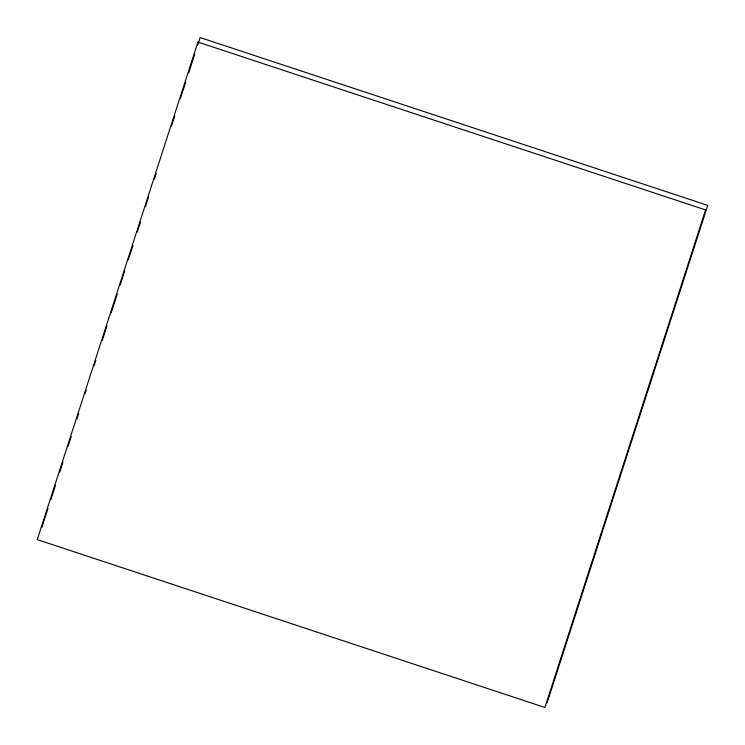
<?xml version="1.0" encoding="UTF-8"?>
<svg xmlns="http://www.w3.org/2000/svg" width="745" height="745" viewBox="0 0 745 745"><rect width="100%" height="100%" fill="white"/><g stroke="black" fill="none" stroke-linecap="round" stroke-linejoin="round"><path stroke-width="1.12" d="M41.916 527.339L47.978 508.537M50.837 499.699L55.484 485.321M59.768 472.051L62.98 462.105M67.981 446.628L71.194 436.672M76.903 418.988L78.691 413.456M85.116 393.556L86.187 390.24M94.047 365.916L95.835 360.384M102.261 340.484L106.898 326.105M111.182 312.844L117.254 294.042M120.113 285.205L124.75 270.826M128.326 259.772L132.964 245.394M137.257 232.133L140.47 222.178M145.461 206.7L148.683 196.745M154.392 179.061L156.18 173.529M171.536 125.989L174.749 116.034M180.458 98.349L185.812 81.764M188.671 72.917L194.743 54.124M197.602 45.277L200.098 37.539L707.75 205.387L547.063 702.926M197.937 42.074L37.25 539.613L544.902 707.461L705.589 209.922L197.937 42.074"/></g></svg>
